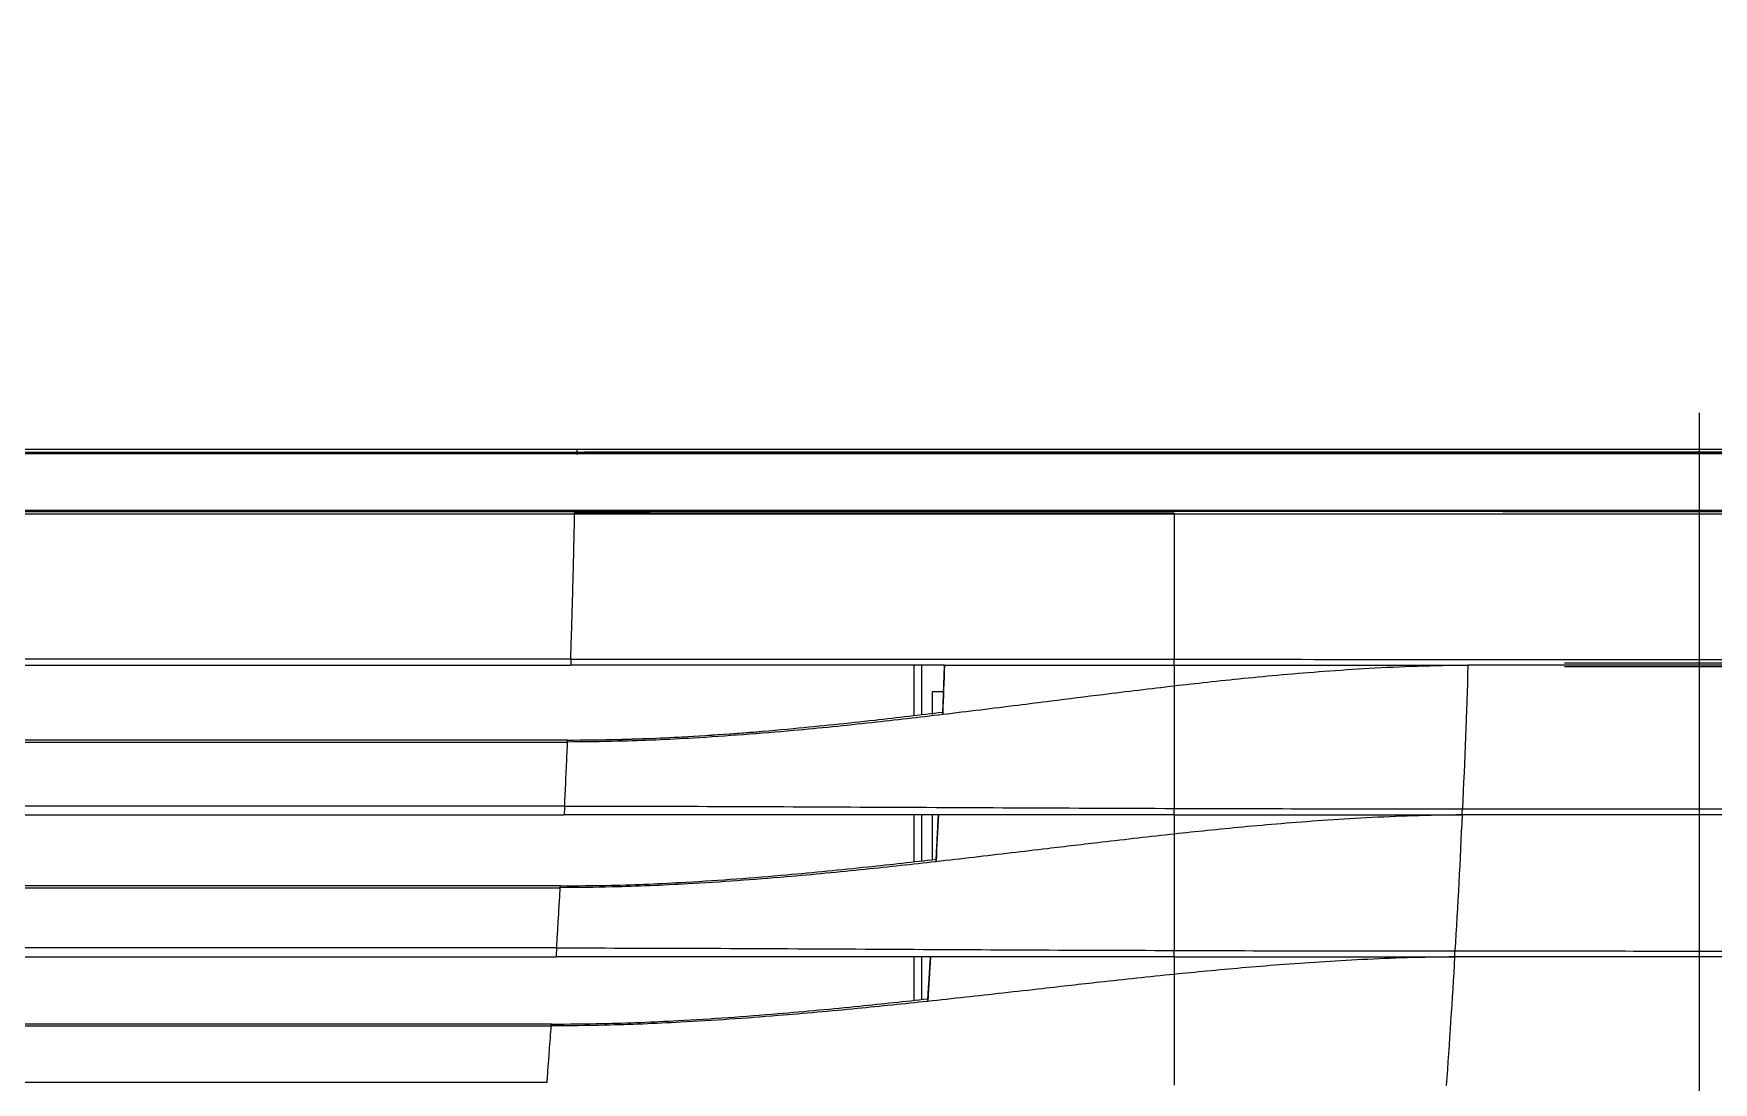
# Model space of a CAD drawing. Header units: millimetres. Extents: x 118028 to 193504, y 42792 to 96100.
# Drawn here: x 179071.1 to 179295.8, y 63123.5 to 63263.8 of the extents above; entities that cross this region are included whole.
import ezdxf

# ---------------------------------------------------------------- set-up
doc = ezdxf.new("R2010")
doc.units = ezdxf.units.MM
doc.header["$LTSCALE"] = 30
doc.linetypes.add('HIDDEN', pattern=[9.525, 6.35, -3.175])
doc.layers.add('도면층8', color=8, linetype='Continuous')

# ---------------------------------------------------------------- blocks, each defined once
blk = doc.blocks.new('*U20')
at = {"color": 8}
for p, q in [((1329.52, 185.7), (190.37, 185.7)), ((1329, 166.3), (190.88, 166.3)), ((190.88, 165.5), (1329, 165.5)), ((1374.94, 158.79), (1374.94, 165.5)), ((1375.94, 165.5), (1375.94, 158.91)), ((1377.4, 158.9), (1377.4, 161.99)), ((1377.4, 161.99), (1378.87, 161.99)), ((1328.59, 155.49), (191.3, 155.49)), ((191.31, 155.23), (1328.58, 155.23)), ((1328.18, 146.67), (191.7, 146.67)), ((191.76, 145.5), (1328.12, 145.5)), ((1374.94, 139.23), (1374.94, 145.5)), ((1375.94, 145.5), (1375.94, 139.34)), ((1377.4, 139.5), (1377.4, 145.5)), ((1327.61, 135.99), (192.27, 135.99)), ((192.28, 135.75), (1327.6, 135.75)), ((1327.11, 127.69), (192.78, 127.69)), ((192.85, 126.5), (1327.03, 126.5)), ((1374.94, 120.69), (1374.94, 126.5)), ((1375.94, 126.5), (1375.94, 120.79)), ((1326.41, 117.5), (193.47, 117.5)), ((193.49, 117.26), (1326.4, 117.26)), ((1325.83, 109.71), (194.05, 109.71))]:
    blk.add_line(p, q, dxfattribs=at)
at = {"color": 1, "linetype": 'HIDDEN'}
blk.add_lwpolyline([(1479.94, 484.99), (1479.94, 14.99), (39.94, 14.99), (39.94, 484.99)], close=True, dxfattribs=at)
at = {"color": 8}
for points, knots in [([(1039.94, 194.41), (1040.61, 194.41), (1041.27, 194.41), (1044.61, 194.41), (1047.27, 194.41), (1060.61, 194.41), (1071.27, 194.41), (1124.61, 194.41), (1167.27, 194.41), (1214.74, 194.41), (1219.53, 194.41), (1239.96, 194.41), (1255.6, 194.41), (1279.05, 194.41), (1286.86, 194.41), (1302.49, 194.41), (1310.31, 194.41), (1322.03, 194.42), (1325.94, 194.42), (1329.85, 194.41)], [0, 0, 0, 0, 0.006899, 0.006899, 0.034494, 0.034494, 0.144873, 0.144873, 0.58639, 0.58639, 0.636025, 0.636025, 0.797792, 0.797792, 0.878675, 0.878675, 0.959558, 0.959558, 1, 1, 1, 1]), ([(1039.94, 194), (1119.87, 194), (1199.81, 194), (1296.78, 194), (1313.81, 194), (1330.85, 194)], [0, 0, 0, 0, 0.824317, 0.824317, 1, 1, 1, 1]), ([(1039.94, 193.94), (1119.89, 193.94), (1199.84, 193.94), (1299.77, 193.94), (1319.76, 193.94), (1359.74, 193.94), (1379.73, 193.94), (1419.69, 193.94), (1439.67, 193.94), (1469.52, 193.94), (1479.45, 193.94), (1494.31, 193.94), (1499.26, 193.94), (1509.14, 193.94), (1514.08, 193.94), (1518.98, 193.94)], [0, 0, 0, 0, 0.5, 0.5, 0.625, 0.625, 0.75, 0.75, 0.875, 0.875, 0.9375, 0.9375, 0.96875, 0.96875, 1, 1, 1, 1]), ([(1518.94, 193.8), (1514.03, 193.8), (1509.09, 193.8), (1499.21, 193.8), (1494.26, 193.8), (1479.4, 193.8), (1469.47, 193.8), (1439.62, 193.8), (1419.64, 193.8), (1379.68, 193.8), (1359.7, 193.8), (1319.73, 193.8), (1299.74, 193.8), (1199.82, 193.8), (1119.88, 193.8), (1039.94, 193.8)], [0, 0, 0, 0, 0.03125, 0.03125, 0.0625, 0.0625, 0.125, 0.125, 0.25, 0.25, 0.375, 0.375, 0.5, 0.5, 1, 1, 1, 1]), ([(1329.85, 194.41), (1345.65, 194.41), (1361.45, 194.41), (1393.05, 194.41), (1408.85, 194.41), (1440.42, 194.41), (1456.18, 194.41), (1479.77, 194.41), (1487.62, 194.41), (1499.36, 194.41), (1503.27, 194.41), (1511.08, 194.41), (1514.98, 194.37), (1518.86, 194.4)], [0, 0, 0, 0, 0.25, 0.25, 0.5, 0.5, 0.75, 0.75, 0.875, 0.875, 0.9375, 0.9375, 1, 1, 1, 1]), ([(1518.39, 194), (1513.69, 194), (1508.95, 194), (1499.29, 194), (1494.34, 194), (1479.47, 194), (1469.54, 194), (1439.69, 194), (1419.71, 194), (1379.75, 194), (1359.76, 194), (1336.79, 194), (1333.82, 194), (1330.84, 194)], [0, 0, 0, 0, 0.076277, 0.076277, 0.155939, 0.155939, 0.315263, 0.315263, 0.633912, 0.633912, 0.952561, 0.952561, 1, 1, 1, 1]), ([(1039.94, 186.26), (1119.86, 186.26), (1199.78, 186.26), (1299.68, 186.26), (1319.66, 186.26), (1359.62, 186.26), (1379.6, 186.26), (1419.55, 186.26), (1439.51, 186.26), (1469.34, 186.26), (1479.27, 186.26), (1494.15, 186.26), (1499.1, 186.26), (1508.99, 186.26), (1513.93, 186.26), (1518.83, 186.26)], [0, 0, 0, 0, 0.5, 0.5, 0.625, 0.625, 0.75, 0.75, 0.875, 0.875, 0.9375, 0.9375, 0.96875, 0.96875, 1, 1, 1, 1]), ([(1518.79, 186.06), (1513.89, 186.06), (1508.95, 186.06), (1499.07, 186.06), (1494.11, 186.06), (1479.24, 186.06), (1469.31, 186.06), (1439.47, 186.06), (1419.52, 186.06), (1379.58, 186.06), (1359.6, 186.06), (1319.64, 186.06), (1299.66, 186.06), (1199.77, 186.06), (1119.86, 186.06), (1039.94, 186.06)], [0, 0, 0, 0, 0.03125, 0.03125, 0.0625, 0.0625, 0.125, 0.125, 0.25, 0.25, 0.375, 0.375, 0.5, 0.5, 1, 1, 1, 1]), ([(1339.64, 186.02), (1339.29, 186.02), (1338.93, 186.02), (1318.67, 186.02), (1298.76, 186.02), (1199.22, 186.02), (1119.58, 186.02), (1039.94, 186.02)], [0, 0, 0, 0, 0.003537, 0.003537, 0.20283, 0.20283, 1, 1, 1, 1]), ([(1409.74, 185.7), (1396.38, 185.7), (1383.01, 185.7), (1356.26, 185.7), (1342.89, 185.7), (1329.51, 185.7)], [0, 0, 0, 0, 0.5, 0.5, 1, 1, 1, 1]), ([(1329.52, 185.9), (1342.89, 185.9), (1356.26, 185.9), (1383.01, 185.9), (1396.38, 185.9), (1409.74, 185.9)], [0, 0, 0, 0, 0.5, 0.5, 1, 1, 1, 1]), ([(1517.05, 185.7), (1508.46, 185.7), (1499.79, 185.7), (1482.12, 185.7), (1473.1, 185.7), (1446, 185.7), (1427.88, 185.7), (1409.74, 185.7)], [0, 0, 0, 0, 0.243248, 0.243248, 0.495499, 0.495499, 1, 1, 1, 1]), ([(1517.05, 186.02), (1512.16, 186.02), (1507.25, 186.02), (1497.42, 186.02), (1492.5, 186.02), (1477.71, 186.02), (1467.82, 186.02), (1456.52, 186.02), (1455.11, 186.02), (1453.7, 186.02)], [0, 0, 0, 0, 0.233427, 0.233427, 0.466853, 0.466853, 0.933707, 0.933707, 1, 1, 1, 1]), ([(1329, 166.3), (1342.46, 166.3), (1355.92, 166.3), (1382.84, 166.3), (1396.29, 166.3), (1409.74, 166.3)], [0, 0, 0, 0, 0.5, 0.5, 1, 1, 1, 1]), ([(1409.74, 165.5), (1409.74, 165.52), (1409.74, 165.55), (1409.74, 165.77), (1409.74, 166.03), (1409.74, 166.21), (1409.74, 166.3)], [0, 0, 0, 0, 0.300546, 0.567506, 0.800705, 1, 1, 1, 1]), ([(1409.74, 166.3), (1427.91, 166.29), (1446.06, 166.29), (1473.2, 166.29), (1482.24, 166.29), (1500.27, 166.29), (1509.27, 166.29), (1518.19, 166.29)], [0, 0, 0, 0, 0.5, 0.5, 0.75, 0.75, 1, 1, 1, 1]), ([(1449.02, 165.5), (1446.76, 165.46), (1442.36, 165.39), (1435.95, 165.08), (1429.94, 164.68), (1424.33, 164.22), (1419.11, 163.73), (1414.29, 163.22), (1411.22, 162.88), (1409.74, 162.71)], [0, 0, 0, 0, 0.17272, 0.33551, 0.488347, 0.631221, 0.764126, 0.88705, 1, 1, 1, 1]), ([(1518.04, 165.5), (1512.34, 165.5), (1506.6, 165.5), (1495.12, 165.5), (1489.38, 165.5), (1472.11, 165.5), (1460.58, 165.5), (1449.02, 165.5)], [0, 0, 0, 0, 0.25, 0.25, 0.5, 0.5, 1, 1, 1, 1]), ([(1461.94, 165.81), (1470.9, 165.81), (1479.84, 165.81), (1497.68, 165.81), (1506.59, 165.81), (1515.45, 165.81)], [0, 0, 0, 0, 0.5, 0.5, 1, 1, 1, 1]), ([(1515.53, 165.3), (1506.66, 165.3), (1497.74, 165.3), (1479.87, 165.3), (1470.91, 165.3), (1461.94, 165.3)], [0, 0, 0, 0, 0.5, 0.5, 1, 1, 1, 1]), ([(1409.74, 162.71), (1406.56, 162.33), (1401.06, 161.68), (1394.09, 160.8), (1386.94, 159.89), (1382.12, 159.31), (1378.77, 158.9)], [0, 0, 0, 0, 0.307575, 0.532584, 0.675031, 1, 1, 1, 1]), ([(1409.74, 162.71), (1409.74, 161.41), (1409.74, 158.77), (1409.74, 154.73), (1409.74, 150.58), (1409.74, 147.77), (1409.74, 146.36)], [0, 0, 0, 0, 0.241954, 0.489631, 0.742508, 1, 1, 1, 1]), ([(1378.77, 158.9), (1375.6, 158.53), (1368.95, 157.75), (1357.84, 156.63), (1346.52, 155.76), (1336.44, 155.31), (1330.82, 155.25), (1328.58, 155.23)], [0, 0, 0, 0, 0.189956, 0.399239, 0.666018, 0.866282, 1, 1, 1, 1]), ([(1328.59, 155.49), (1330.82, 155.51), (1336.41, 155.55), (1346.5, 156.02), (1357.97, 156.92), (1369.09, 158.08), (1375.74, 158.88), (1378.78, 159.24)], [0, 0, 0, 0, 0.13271, 0.332981, 0.600797, 0.817687, 1, 1, 1, 1]), ([(1378.77, 159.15), (1378.77, 159.19), (1378.78, 159.22), (1378.78, 159.24), (1378.78, 159.24), (1378.78, 159.24)], [0, 0, 0, 0, 0.64921, 0.64921, 1, 1, 1, 1]), ([(1328.18, 146.67), (1328.22, 147.33), (1328.28, 148.65), (1328.37, 150.49), (1328.44, 152.22), (1328.52, 153.82), (1328.56, 154.76), (1328.58, 155.23)], [0, 0, 0, 0, 0.202006, 0.403007, 0.603004, 0.802001, 1, 1, 1, 1]), ([(1328.18, 146.67), (1328.18, 146.54), (1328.16, 146.27), (1328.14, 145.87), (1328.13, 145.56), (1328.13, 145.52), (1328.12, 145.5)], [0, 0, 0, 0, 0.249872, 0.499843, 0.749966, 1, 1, 1, 1]), ([(1328.18, 146.67), (1341.78, 146.67), (1355.37, 146.6), (1382.56, 146.47), (1396.16, 146.4), (1409.74, 146.36)], [0, 0, 0, 0, 0.5, 0.5, 1, 1, 1, 1]), ([(1409.74, 145.5), (1409.74, 145.52), (1409.74, 145.56), (1409.74, 145.8), (1409.74, 146.08), (1409.74, 146.27), (1409.74, 146.36)], [0, 0, 0, 0, 0.299602, 0.566259, 0.799779, 1, 1, 1, 1]), ([(1448.25, 145.5), (1448.25, 145.51), (1448.25, 145.54), (1448.26, 145.72), (1448.27, 145.98), (1448.28, 146.19), (1448.29, 146.29)], [0, 0, 0, 0, 0.262073, 0.50023, 0.747646, 1, 1, 1, 1]), ([(1448.29, 146.29), (1459.87, 146.29), (1471.44, 146.29), (1494.52, 146.29), (1506.04, 146.29), (1517.46, 146.29)], [0, 0, 0, 0, 0.5, 0.5, 1, 1, 1, 1]), ([(1409.74, 145.5), (1410.91, 145.5), (1423.76, 145.5), (1436.59, 145.5), (1448.25, 145.5)], [0, 0, 0, 0, 0.090794, 1, 1, 1, 1]), ([(1448.24, 145.5), (1446.05, 145.46), (1441.77, 145.39), (1435.54, 145.11), (1429.67, 144.75), (1424.16, 144.33), (1419.03, 143.87), (1414.26, 143.41), (1411.21, 143.08), (1409.74, 142.93)], [0, 0, 0, 0, 0.171143, 0.332878, 0.485187, 0.628059, 0.76149, 0.885469, 1, 1, 1, 1]), ([(1517.31, 145.5), (1505.91, 145.5), (1494.4, 145.5), (1471.36, 145.5), (1459.81, 145.5), (1448.25, 145.5)], [0, 0, 0, 0, 0.5, 0.5, 1, 1, 1, 1]), ([(1409.74, 142.93), (1406.51, 142.56), (1400.84, 141.93), (1393.58, 141.06), (1386.2, 140.18), (1381.23, 139.61), (1377.87, 139.22)], [0, 0, 0, 0, 0.304279, 0.532125, 0.683541, 1, 1, 1, 1]), ([(1409.74, 142.93), (1409.74, 141.69), (1409.74, 139.19), (1409.74, 135.35), (1409.74, 131.39), (1409.74, 128.71), (1409.74, 127.36)], [0, 0, 0, 0, 0.240964, 0.488232, 0.741399, 1, 1, 1, 1]), ([(1327.61, 135.99), (1329.87, 136.01), (1335.49, 136.05), (1345.59, 136.5), (1357.06, 137.36), (1368.19, 138.46), (1374.85, 139.21), (1377.88, 139.56)], [0, 0, 0, 0, 0.13403, 0.334286, 0.600753, 0.818086, 1, 1, 1, 1]), ([(1377.87, 139.22), (1374.71, 138.87), (1368.05, 138.13), (1356.99, 137.08), (1345.71, 136.26), (1335.62, 135.82), (1329.92, 135.77), (1327.6, 135.75)], [0, 0, 0, 0, 0.189159, 0.399253, 0.661583, 0.861842, 1, 1, 1, 1]), ([(1377.87, 139.3), (1377.87, 139.28), (1377.87, 139.26), (1377.87, 139.24), (1377.87, 139.23), (1377.86, 139.22)], [0, 0, 0, 0, 0.669286, 0.669286, 1, 1, 1, 1]), ([(1327.11, 127.69), (1327.16, 128.47), (1327.26, 130.02), (1327.39, 132.14), (1327.5, 134.08), (1327.57, 135.19), (1327.6, 135.75)], [0, 0, 0, 0, 0.254452, 0.505932, 0.754446, 1, 1, 1, 1]), ([(1327.11, 127.69), (1327.1, 127.56), (1327.08, 127.29), (1327.06, 126.88), (1327.04, 126.56), (1327.03, 126.52), (1327.03, 126.5)], [0, 0, 0, 0, 0.25027, 0.500033, 0.750107, 1, 1, 1, 1]), ([(1327.11, 127.69), (1340.88, 127.69), (1354.66, 127.62), (1382.21, 127.47), (1395.98, 127.4), (1409.74, 127.36)], [0, 0, 0, 0, 0.5, 0.5, 1, 1, 1, 1]), ([(1409.74, 126.5), (1409.74, 126.52), (1409.74, 126.55), (1409.74, 126.8), (1409.74, 127.08), (1409.74, 127.27), (1409.74, 127.36)], [0, 0, 0, 0, 0.29963, 0.566296, 0.799804, 1, 1, 1, 1]), ([(1409.74, 126.5), (1410.57, 126.5), (1419.99, 126.5), (1429.41, 126.5), (1438, 126.5)], [0, 0, 0, 0, 0.087433, 1, 1, 1, 1]), ([(1447.24, 126.5), (1445.13, 126.47), (1441, 126.4), (1434.98, 126.15), (1429.28, 125.82), (1423.92, 125.44), (1418.9, 125.03), (1414.21, 124.6), (1411.19, 124.3), (1409.74, 124.16)], [0, 0, 0, 0, 0.169313, 0.329825, 0.481522, 0.624391, 0.758433, 0.883635, 1, 1, 1, 1]), ([(1447.24, 126.5), (1447.25, 126.52), (1447.25, 126.57), (1447.27, 126.88), (1447.29, 127.15), (1447.29, 127.29)], [0, 0, 0, 0, 0.34127, 0.674379, 1, 1, 1, 1]), ([(1516.37, 126.5), (1504.95, 126.5), (1493.43, 126.5), (1470.37, 126.5), (1458.82, 126.5), (1447.24, 126.5)], [0, 0, 0, 0, 0.5, 0.5, 1, 1, 1, 1]), ([(1447.29, 127.29), (1458.88, 127.29), (1470.46, 127.28), (1493.55, 127.28), (1505.08, 127.28), (1516.52, 127.28)], [0, 0, 0, 0, 0.5, 0.5, 1, 1, 1, 1]), ([(1409.74, 124.16), (1406.41, 123.81), (1400.54, 123.2), (1392.91, 122.33), (1385.24, 121.47), (1380.11, 120.91), (1376.75, 120.54)], [0, 0, 0, 0, 0.302296, 0.533525, 0.693692, 1, 1, 1, 1]), ([(1409.74, 124.16), (1409.74, 122.99), (1409.74, 120.61), (1409.74, 116.96), (1409.74, 113.19), (1409.74, 110.64), (1409.74, 109.35)], [0, 0, 0, 0, 0.240494, 0.487542, 0.740817, 1, 1, 1, 1]), ([(1376.75, 120.54), (1373.6, 120.22), (1366.92, 119.52), (1355.91, 118.53), (1344.67, 117.75), (1334.56, 117.33), (1328.79, 117.28), (1326.4, 117.26)], [0, 0, 0, 0, 0.188349, 0.39928, 0.657536, 0.857785, 1, 1, 1, 1]), ([(1326.41, 117.5), (1328.69, 117.52), (1334.35, 117.56), (1344.46, 117.98), (1355.93, 118.8), (1367.06, 119.84), (1373.73, 120.55), (1376.77, 120.88)], [0, 0, 0, 0, 0.135331, 0.33557, 0.600704, 0.818478, 1, 1, 1, 1]), ([(1376.75, 120.63), (1376.75, 120.63), (1376.75, 120.63), (1376.75, 120.61), (1376.75, 120.59), (1376.75, 120.56), (1376.74, 120.55), (1376.74, 120.54)], [0, 0, 0, 0, 0.005018, 0.005018, 0.681643, 0.681643, 1, 1, 1, 1]), ([(1325.83, 109.71), (1325.89, 110.44), (1326, 111.9), (1326.15, 113.88), (1326.28, 115.7), (1326.36, 116.74), (1326.4, 117.26)], [0, 0, 0, 0, 0.255434, 0.50724, 0.755426, 1, 1, 1, 1])]:
    blk.add_open_spline(points, degree=3, knots=knots, dxfattribs=at)
for points, degree in [([(1329.85, 193.71), (1329.85, 193.89), (1329.85, 194.15), (1329.85, 194.41)], 3), ([(1329, 166.3), (1329.33, 176), (1329.52, 185.7)], 2), ([(1329.52, 185.7), (1329.52, 185.8), (1329.52, 185.9), (1329.52, 185.9)], 3), ([(1409.74, 185.7), (1409.75, 185.8), (1409.74, 185.9), (1409.74, 185.9)], 3), ([(1409.74, 185.7), (1409.74, 179.23), (1409.74, 172.76), (1409.74, 166.3)], 3), ([(1329, 166.3), (1329, 165.88), (1329, 165.5), (1329, 165.5)], 3), ([(1379, 165.5), (1362.34, 165.5), (1345.67, 165.5), (1329, 165.5)], 3), ([(1379, 165.5), (1378.92, 163.35), (1378.84, 161.2), (1378.77, 159.05)], 3), ([(1378.77, 158.9), (1379, 165.5)], 1), ([(1379, 165.5), (1389.25, 165.5), (1399.5, 165.5), (1409.74, 165.5)], 3), ([(1409.74, 165.5), (1419.03, 165.5), (1428.31, 165.5), (1437.58, 165.5)], 3), ([(1409.74, 165.5), (1409.74, 164.56), (1409.74, 163.62), (1409.74, 162.7)], 3), ([(1437.58, 165.5), (1441.4, 165.5), (1445.21, 165.5), (1449.02, 165.5)], 3), ([(1449.02, 165.5), (1448.82, 159.12), (1448.58, 152.7), (1448.29, 146.29)], 3), ([(1449.02, 165.5), (1449.02, 165.5)], 1), ([(1378.77, 159.15), (1378.77, 158.9)], 1), ([(1328.58, 155.23), (1328.58, 155.4), (1328.58, 155.49), (1328.59, 155.49)], 3), ([(1339.3, 155.68), (1337.45, 155.61), (1335.6, 155.55), (1333.75, 155.52)], 3), ([(1354.33, 156.59), (1350.04, 156.25), (1345.74, 155.96), (1341.44, 155.77)], 3), ([(1409.74, 146.36), (1422.6, 146.32), (1435.45, 146.29), (1448.29, 146.29)], 3), ([(1378.19, 145.5), (1361.5, 145.5), (1344.81, 145.5), (1328.12, 145.5)], 3), ([(1377.87, 139.22), (1378.19, 145.5)], 1), ([(1378.18, 145.5), (1378.08, 143.43), (1377.97, 141.36), (1377.87, 139.3)], 3), ([(1395.49, 145.5), (1389.72, 145.5), (1383.95, 145.5), (1378.19, 145.5)], 3), ([(1409.74, 145.5), (1404.99, 145.5), (1400.24, 145.5), (1395.49, 145.5)], 3), ([(1409.74, 145.5), (1409.74, 144.63), (1409.74, 143.77), (1409.74, 142.93)], 3), ([(1448.24, 145.5), (1447.97, 139.45), (1447.65, 133.36), (1447.29, 127.29)], 3), ([(1448.25, 145.5), (1448.24, 145.5)], 1), ([(1377.88, 139.53), (1377.87, 139.22)], 1), ([(1377.88, 139.53), (1377.88, 139.55), (1377.88, 139.56), (1377.88, 139.56)], 3), ([(1327.6, 135.75), (1327.6, 135.9), (1327.61, 135.99), (1327.61, 135.99)], 3), ([(1377.13, 126.5), (1360.43, 126.5), (1343.73, 126.5), (1327.03, 126.5)], 3), ([(1376.75, 120.54), (1377.13, 126.5)], 1), ([(1377.13, 126.5), (1377, 124.54), (1376.88, 122.59), (1376.75, 120.63)], 3), ([(1393.51, 126.5), (1388.05, 126.5), (1382.59, 126.5), (1377.13, 126.5)], 3), ([(1409.74, 126.5), (1404.33, 126.5), (1398.92, 126.5), (1393.51, 126.5)], 3), ([(1409.74, 127.36), (1422.27, 127.31), (1434.79, 127.29), (1447.29, 127.29)], 3), ([(1409.74, 126.5), (1409.74, 125.71), (1409.74, 124.93), (1409.74, 124.16)], 3), ([(1438, 126.5), (1441.08, 126.5), (1444.16, 126.5), (1447.24, 126.5)], 3), ([(1447.24, 126.5), (1446.91, 120.78), (1446.53, 115.02), (1446.12, 109.28)], 3), ([(1447.24, 126.5), (1447.24, 126.5)], 1), ([(1376.77, 120.86), (1376.75, 120.54)], 1), ([(1376.77, 120.85), (1376.77, 120.87), (1376.77, 120.88), (1376.77, 120.88)], 3), ([(1326.4, 117.26), (1326.4, 117.42), (1326.41, 117.5), (1326.41, 117.5)], 3)]:
    blk.add_open_spline(points, degree=degree, dxfattribs=at)

msp = doc.modelspace()

# ---------------------------------------------------------------- block references
at = {"layer": '도면층8'}
msp.add_blockref('*U20', (177813.94, 63013.82), dxfattribs=at)

doc.saveas('drawing.dxf')
